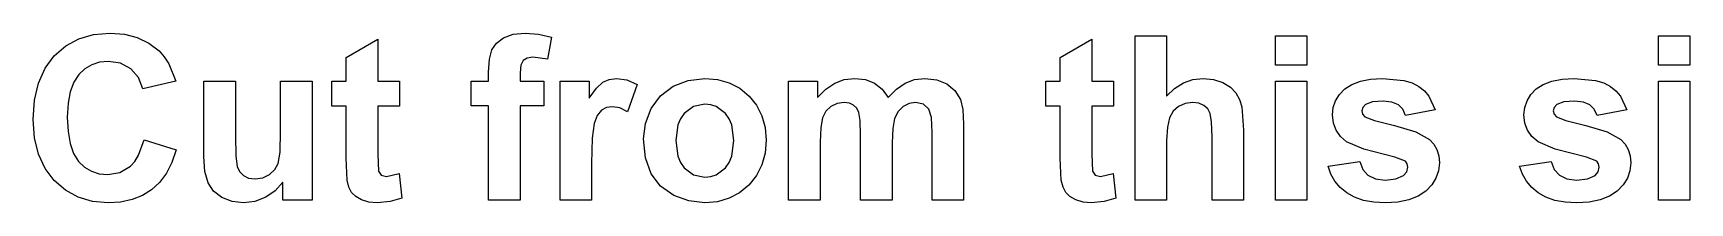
# Model space of a CAD drawing. Header units: metres. Extents: x 298 to 6408, y -126 to 1371.
# Drawn here: x 834.6 to 1231.1, y -80.8 to -40.2 of the extents above; entities that cross this region are included whole.
import ezdxf

# ---------------------------------------------------------------- set-up
doc = ezdxf.new("R2010")
doc.units = ezdxf.units.M

msp = doc.modelspace()

# ---------------------------------------------------------------- linework, layer by layer
at = {"layer": 'Cut from this si'}
for p, q in [((839.63, -45.58), (842.37, -43.21)), ((842.37, -43.21), (845.5, -41.51)), ((845.5, -41.51), (849.03, -40.49)), ((849.03, -40.49), (852.96, -40.15)), ((852.96, -40.15), (856.4, -40.42)), ((856.4, -40.42), (859.5, -41.22)), ((859.5, -41.22), (862.26, -42.55)), ((862.26, -42.55), (864.69, -44.42)), ((909.49, -46), (917.05, -41.6)), ((917.05, -41.6), (917.05, -51.66)), ((944.35, -44.15), (945.44, -42.54)), ((945.44, -42.54), (947.17, -41.27)), ((947.17, -41.27), (949.49, -40.43)), ((949.49, -40.43), (952.36, -40.15)), ((952.36, -40.15), (955.55, -40.39)), ((955.55, -40.39), (958.66, -41.12)), ((958.66, -41.12), (957.65, -46.38)), ((1080.41, -46), (1087.97, -41.6)), ((1087.97, -41.6), (1087.97, -51.66)), ((1098.33, -80.15), (1098.33, -40.82)), ((1098.33, -40.82), (1105.87, -40.82)), ((1105.87, -40.82), (1105.87, -55.28)), ((1131.92, -47.8), (1131.92, -40.82)), ((1131.92, -40.82), (1139.46, -40.82)), ((1139.46, -40.82), (1139.46, -47.8)), ((1223.56, -47.8), (1223.56, -40.82)), ((1223.56, -40.82), (1231.1, -40.82)), ((1231.1, -40.82), (1231.1, -47.8)), ((837.41, -48.57), (839.63, -45.58)), ((850.48, -47.14), (848.6, -47.72)), ((852.56, -46.94), (850.48, -47.14)), ((855.49, -47.38), (852.56, -46.94)), ((857.94, -48.71), (855.49, -47.38)), ((864.69, -44.42), (865.94, -45.82)), ((865.94, -45.82), (867.03, -47.49)), ((867.03, -47.49), (868.71, -51.66)), ((909.49, -51.66), (909.49, -46)), ((943.59, -49.51), (943.78, -46.38)), ((943.78, -46.38), (944.35, -44.15)), ((951.84, -46.71), (951.3, -47.83)), ((952.78, -46.14), (951.84, -46.71)), ((954.18, -45.95), (952.78, -46.14)), ((957.65, -46.38), (954.18, -45.95)), ((1080.41, -51.66), (1080.41, -46)), ((835.83, -52.11), (837.41, -48.57)), ((845.47, -50.08), (844.27, -51.89)), ((846.93, -48.7), (845.47, -50.08)), ((848.6, -47.72), (846.93, -48.7)), ((859.77, -50.8), (857.94, -48.71)), ((860.85, -53.54), (859.77, -50.8)), ((943.59, -51.66), (943.59, -49.51)), ((951.3, -47.83), (951.13, -49.65)), ((951.13, -49.65), (951.13, -51.66)), ((970.91, -51.93), (972.44, -51.25)), ((972.44, -51.25), (974.17, -51.02)), ((974.17, -51.02), (976.7, -51.37)), ((976.7, -51.37), (979.13, -52.44)), ((987.73, -52.87), (991.32, -51.48)), ((991.32, -51.48), (995.31, -51.02)), ((995.31, -51.02), (998.4, -51.28)), ((998.4, -51.28), (1001.19, -52.07)), ((1026.41, -52.15), (1028.72, -51.3)), ((1028.72, -51.3), (1031.21, -51.02)), ((1031.21, -51.02), (1033.76, -51.3)), ((1033.76, -51.3), (1035.96, -52.14)), ((1043.31, -52.14), (1045.55, -51.3)), ((1045.55, -51.3), (1047.95, -51.02)), ((1047.95, -51.02), (1050.84, -51.34)), ((1050.84, -51.34), (1053.26, -52.29)), ((1109.87, -52.08), (1112.14, -51.28)), ((1112.14, -51.28), (1114.59, -51.02)), ((1114.59, -51.02), (1117.06, -51.26)), ((1117.06, -51.26), (1119.28, -51.98)), ((1139.46, -47.8), (1131.92, -47.8)), ((1152.23, -51.65), (1154.69, -51.17)), ((1154.69, -51.17), (1157.56, -51.02)), ((1157.56, -51.02), (1162.66, -51.49)), ((1162.66, -51.49), (1164.65, -52.09)), ((1198.05, -51.65), (1200.52, -51.17)), ((1200.52, -51.17), (1203.39, -51.02)), ((1203.39, -51.02), (1208.48, -51.49)), ((1208.48, -51.49), (1210.47, -52.09)), ((1231.1, -47.8), (1223.56, -47.8)), ((834.88, -56.2), (835.83, -52.11)), ((843.42, -54.19), (842.91, -56.97)), ((844.27, -51.89), (843.42, -54.19)), ((868.71, -51.66), (860.85, -53.54)), ((875.42, -69.69), (875.42, -51.66)), ((875.42, -51.66), (882.96, -51.66)), ((882.96, -51.66), (882.96, -64.75)), ((893.8, -63.68), (893.8, -51.66)), ((893.8, -51.66), (901.33, -51.66)), ((901.33, -51.66), (901.33, -80.15)), ((906.03, -57.67), (906.03, -51.66)), ((906.03, -51.66), (909.49, -51.66)), ((917.05, -51.66), (922.21, -51.66)), ((922.21, -51.66), (922.21, -57.67)), ((939.4, -51.66), (943.59, -51.66)), ((939.4, -57.59), (939.4, -51.66)), ((951.13, -51.66), (956.76, -51.66)), ((956.76, -51.66), (956.76, -57.59)), ((960.68, -80.15), (960.68, -51.66)), ((960.68, -51.66), (967.68, -51.66)), ((967.68, -51.66), (967.68, -55.71)), ((967.68, -55.71), (969.39, -53.33)), ((969.39, -53.33), (970.91, -51.93)), ((979.13, -52.44), (976.8, -59.01)), ((982.49, -58.23), (984.72, -55.14)), ((984.72, -55.14), (987.73, -52.87)), ((1001.19, -52.07), (1003.7, -53.38)), ((1003.7, -53.38), (1005.91, -55.22)), ((1005.91, -55.22), (1007.72, -57.45)), ((1015.38, -51.66), (1022.33, -51.66)), ((1015.38, -80.15), (1015.38, -51.66)), ((1022.33, -51.66), (1022.33, -55.55)), ((1022.33, -55.55), (1024.28, -53.57)), ((1024.28, -53.57), (1026.41, -52.15)), ((1035.96, -52.14), (1037.79, -53.56)), ((1037.79, -53.56), (1039.25, -55.55)), ((1039.25, -55.55), (1041.21, -53.56)), ((1041.21, -53.56), (1043.31, -52.14)), ((1053.26, -52.29), (1055.16, -53.86)), ((1055.16, -53.86), (1056.51, -56.03)), ((1076.95, -57.67), (1076.95, -51.66)), ((1076.95, -51.66), (1080.41, -51.66)), ((1087.97, -51.66), (1093.12, -51.66)), ((1093.12, -51.66), (1093.12, -57.67)), ((1105.87, -55.28), (1107.78, -53.42)), ((1107.78, -53.42), (1109.87, -52.08)), ((1119.28, -51.98), (1121.12, -53.08)), ((1121.12, -53.08), (1122.43, -54.45)), ((1122.43, -54.45), (1123.33, -56.03)), ((1131.92, -80.15), (1131.92, -51.66)), ((1131.92, -51.66), (1139.46, -51.66)), ((1139.46, -51.66), (1139.46, -80.15)), ((1146.3, -56.36), (1147.22, -54.87)), ((1147.22, -54.87), (1148.5, -53.54)), ((1148.5, -53.54), (1150.16, -52.44)), ((1150.16, -52.44), (1152.23, -51.65)), ((1164.65, -52.09), (1166.26, -52.92)), ((1166.26, -52.92), (1167.57, -53.99)), ((1167.57, -53.99), (1168.66, -55.28)), ((1168.66, -55.28), (1170.17, -58.56)), ((1192.13, -56.36), (1193.04, -54.87)), ((1193.04, -54.87), (1194.32, -53.54)), ((1194.32, -53.54), (1195.98, -52.44)), ((1195.98, -52.44), (1198.05, -51.65)), ((1210.47, -52.09), (1212.08, -52.92)), ((1212.08, -52.92), (1213.39, -53.99)), ((1213.39, -53.99), (1214.48, -55.28)), ((1214.48, -55.28), (1216, -58.56)), ((1223.56, -80.15), (1223.56, -51.66)), ((1223.56, -51.66), (1231.1, -51.66)), ((1231.1, -51.66), (1231.1, -80.15)), ((834.56, -60.84), (834.88, -56.2)), ((842.91, -56.97), (842.74, -60.25)), ((909.49, -57.67), (906.03, -57.67)), ((909.49, -70.09), (909.49, -57.67)), ((922.21, -57.67), (917.05, -57.67)), ((917.05, -57.67), (917.05, -69.15)), ((943.59, -57.59), (939.4, -57.59)), ((943.59, -80.15), (943.59, -57.59)), ((956.76, -57.59), (951.13, -57.59)), ((951.13, -57.59), (951.13, -80.15)), ((970.58, -58.65), (969.59, -59.87)), ((971.8, -58), (970.58, -58.65)), ((973.26, -57.78), (971.8, -58)), ((974.96, -58.09), (973.26, -57.78)), ((976.8, -59.01), (974.96, -58.09)), ((981.1, -61.81), (982.49, -58.23)), ((990.37, -59.41), (989.49, -60.67)), ((992.62, -57.72), (990.37, -59.41)), ((995.34, -57.16), (992.62, -57.72)), ((996.75, -57.3), (995.34, -57.16)), ((998.05, -57.72), (996.75, -57.3)), ((1000.29, -59.41), (998.05, -57.72)), ((1001.16, -60.66), (1000.29, -59.41)), ((1007.72, -57.45), (1009.01, -59.97)), ((1024.32, -58.87), (1023.52, -60.43)), ((1025.52, -57.72), (1024.32, -58.87)), ((1027, -57.02), (1025.52, -57.72)), ((1028.66, -56.79), (1027, -57.02)), ((1029.96, -56.93), (1028.66, -56.79)), ((1030.95, -57.38), (1029.96, -56.93)), ((1031.69, -58.12), (1030.95, -57.38)), ((1032.2, -59.17), (1031.69, -58.12)), ((1032.5, -61.12), (1032.2, -59.17)), ((1041.57, -58.94), (1040.76, -60.58)), ((1042.77, -57.75), (1041.57, -58.94)), ((1044.21, -57.03), (1042.77, -57.75)), ((1045.75, -56.79), (1044.21, -57.03)), ((1047.64, -57.19), (1045.75, -56.79)), ((1048.97, -58.39), (1047.64, -57.19)), ((1049.55, -60.38), (1048.97, -58.39)), ((1056.51, -56.03), (1057.09, -58.42)), ((1057.09, -58.42), (1057.28, -61.94)), ((1080.41, -57.67), (1076.95, -57.67)), ((1080.41, -70.09), (1080.41, -57.67)), ((1093.12, -57.67), (1087.97, -57.67)), ((1087.97, -57.67), (1087.97, -69.15)), ((1107.43, -58.84), (1106.55, -60.45)), ((1108.71, -57.7), (1107.43, -58.84)), ((1110.29, -57.01), (1108.71, -57.7)), ((1112.07, -56.79), (1110.29, -57.01)), ((1113.56, -56.96), (1112.07, -56.79)), ((1114.79, -57.5), (1113.56, -56.96)), ((1115.71, -58.33), (1114.79, -57.5)), ((1116.3, -59.41), (1115.71, -58.33)), ((1116.63, -61.44), (1116.3, -59.41)), ((1123.33, -56.03), (1123.88, -57.78)), ((1123.88, -57.78), (1124.27, -63.44)), ((1145.57, -59.76), (1145.76, -57.99)), ((1145.76, -57.99), (1146.3, -56.36)), ((1152.79, -57.95), (1152.57, -58.8)), ((1152.57, -58.8), (1152.76, -59.54)), ((1153.43, -57.27), (1152.79, -57.95)), ((1155.14, -56.64), (1153.43, -57.27)), ((1157.7, -56.44), (1155.14, -56.64)), ((1159.79, -56.66), (1157.7, -56.44)), ((1161.33, -57.32), (1159.79, -56.66)), ((1162.4, -58.4), (1161.33, -57.32)), ((1163.06, -59.87), (1162.4, -58.4)), ((1170.17, -58.56), (1163.06, -59.87)), ((1191.39, -59.76), (1191.58, -57.99)), ((1191.58, -57.99), (1192.13, -56.36)), ((1198.61, -57.95), (1198.4, -58.8)), ((1198.4, -58.8), (1198.58, -59.54)), ((1199.25, -57.27), (1198.61, -57.95)), ((1200.97, -56.64), (1199.25, -57.27)), ((1203.52, -56.44), (1200.97, -56.64)), ((1205.61, -56.66), (1203.52, -56.44)), ((1207.16, -57.32), (1205.61, -56.66)), ((1208.23, -58.4), (1207.16, -57.32)), ((1208.89, -59.87), (1208.23, -58.4)), ((1216, -58.56), (1208.89, -59.87)), ((834.88, -65.23), (834.56, -60.84)), ((842.74, -60.25), (842.91, -63.71)), ((968.85, -61.8), (968.37, -65.33)), ((969.59, -59.87), (968.85, -61.8)), ((980.64, -65.5), (981.1, -61.81)), ((988.87, -62.16), (988.36, -65.91)), ((989.49, -60.67), (988.87, -62.16)), ((1001.79, -62.15), (1001.16, -60.66)), ((1002.29, -65.85), (1001.79, -62.15)), ((1009.01, -59.97), (1009.78, -62.76)), ((1009.78, -62.76), (1010.04, -65.83)), ((1023.07, -62.79), (1022.92, -66.31)), ((1023.52, -60.43), (1023.07, -62.79)), ((1032.6, -64.54), (1032.5, -61.12)), ((1040.29, -62.99), (1040.14, -66.47)), ((1040.76, -60.58), (1040.29, -62.99)), ((1049.74, -63.87), (1049.55, -60.38)), ((1057.28, -61.94), (1057.28, -80.15)), ((1106.04, -62.72), (1105.87, -65.88)), ((1106.55, -60.45), (1106.04, -62.72)), ((1116.73, -65.1), (1116.63, -61.44)), ((1124.27, -63.44), (1124.27, -80.15)), ((1145.78, -61.7), (1145.57, -59.76)), ((1146.42, -63.42), (1145.78, -61.7)), ((1147.47, -64.91), (1146.42, -63.42)), ((1152.76, -59.54), (1153.33, -60.17)), ((1153.33, -60.17), (1155.6, -61.07)), ((1155.6, -61.07), (1160.37, -62.28)), ((1160.37, -62.28), (1165.48, -63.81)), ((1191.61, -61.7), (1191.39, -59.76)), ((1192.24, -63.42), (1191.61, -61.7)), ((1193.3, -64.91), (1192.24, -63.42)), ((1198.58, -59.54), (1199.15, -60.17)), ((1199.15, -60.17), (1201.42, -61.07)), ((1201.42, -61.07), (1206.19, -62.28)), ((1206.19, -62.28), (1211.3, -63.81)), ((835.82, -69.14), (834.88, -65.23)), ((842.91, -63.71), (843.41, -66.63)), ((843.41, -66.63), (844.25, -69.02)), ((859.8, -69.43), (861.12, -65.69)), ((861.12, -65.69), (868.82, -68.13)), ((882.96, -64.75), (883.06, -69.6)), ((893.65, -68.66), (893.8, -63.68)), ((968.37, -65.33), (968.22, -71.35)), ((981.1, -70.04), (980.64, -65.5)), ((988.36, -65.91), (988.87, -69.65)), ((1001.79, -69.64), (1002.29, -65.85)), ((1010.04, -65.83), (1009.78, -68.92)), ((1022.92, -66.31), (1022.92, -80.15)), ((1032.6, -80.15), (1032.6, -64.54)), ((1040.14, -66.47), (1040.14, -80.15)), ((1049.74, -80.15), (1049.74, -63.87)), ((1105.87, -65.88), (1105.87, -80.15)), ((1116.73, -80.15), (1116.73, -65.1)), ((1148.95, -66.17), (1147.47, -64.91)), ((1153.06, -67.93), (1148.95, -66.17)), ((1165.48, -63.81), (1168.78, -65.64)), ((1168.78, -65.64), (1169.81, -66.74)), ((1169.81, -66.74), (1170.55, -68.05)), ((1194.77, -66.17), (1193.3, -64.91)), ((1198.89, -67.93), (1194.77, -66.17)), ((1211.3, -63.81), (1214.6, -65.64)), ((1214.6, -65.64), (1215.63, -66.74)), ((1215.63, -66.74), (1216.37, -68.05)), ((837.4, -72.55), (835.82, -69.14)), ((844.25, -69.02), (845.43, -70.87)), ((845.43, -70.87), (846.87, -72.25)), ((857.85, -72.02), (858.91, -70.87)), ((858.91, -70.87), (859.8, -69.43)), ((867.79, -71.15), (866.46, -73.74)), ((868.82, -68.13), (867.79, -71.15)), ((875.67, -73.28), (875.42, -69.69)), ((883.06, -69.6), (883.37, -72.12)), ((892.43, -72.81), (893.23, -71.37)), ((893.23, -71.37), (893.65, -68.66)), ((909.73, -75.4), (909.49, -70.09)), ((917.05, -69.15), (917.2, -73.22)), ((968.22, -71.35), (968.22, -80.15)), ((982.49, -73.83), (981.1, -70.04)), ((988.87, -69.65), (989.49, -71.15)), ((989.49, -71.15), (990.37, -72.4)), ((1000.29, -72.4), (1001.16, -71.14)), ((1001.16, -71.14), (1001.79, -69.64)), ((1009.78, -68.92), (1009, -71.74)), ((1080.65, -75.4), (1080.41, -70.09)), ((1087.97, -69.15), (1088.12, -73.22)), ((1144.53, -72.02), (1152.09, -70.87)), ((1152.09, -70.87), (1152.82, -72.8)), ((1160.52, -69.85), (1153.06, -67.93)), ((1163.04, -70.84), (1160.52, -69.85)), ((1163.44, -71.48), (1163.04, -70.84)), ((1170.55, -68.05), (1170.99, -69.55)), ((1171.14, -71.25), (1170.93, -73.13)), ((1170.99, -69.55), (1171.14, -71.25)), ((1190.35, -72.02), (1197.91, -70.87)), ((1197.91, -70.87), (1198.64, -72.8)), ((1206.34, -69.85), (1198.89, -67.93)), ((1208.86, -70.84), (1206.34, -69.85)), ((1209.26, -71.48), (1208.86, -70.84)), ((1216.37, -68.05), (1216.81, -69.55)), ((1216.96, -71.25), (1216.76, -73.13)), ((1216.81, -69.55), (1216.96, -71.25)), ((839.6, -75.47), (837.4, -72.55)), ((846.87, -72.25), (848.51, -73.24)), ((848.51, -73.24), (850.35, -73.84)), ((850.35, -73.84), (852.4, -74.04)), ((852.4, -74.04), (855.34, -73.53)), ((855.34, -73.53), (857.85, -72.02)), ((866.46, -73.74), (864.84, -75.93)), ((876.44, -75.99), (875.67, -73.28)), ((883.37, -72.12), (883.96, -73.33)), ((883.96, -73.33), (884.89, -74.26)), ((884.89, -74.26), (886.14, -74.86)), ((886.14, -74.86), (887.68, -75.05)), ((887.68, -75.05), (889.51, -74.79)), ((889.51, -74.79), (891.14, -73.99)), ((891.14, -73.99), (892.43, -72.81)), ((917.2, -73.22), (917.87, -74.17)), ((917.87, -74.17), (919.15, -74.54)), ((919.15, -74.54), (922.18, -73.82)), ((922.18, -73.82), (922.82, -79.67)), ((984.76, -76.84), (982.49, -73.83)), ((990.37, -72.4), (992.62, -74.09)), ((992.62, -74.09), (995.34, -74.65)), ((995.34, -74.65), (996.75, -74.51)), ((996.75, -74.51), (998.05, -74.09)), ((998.05, -74.09), (1000.29, -72.4)), ((1007.69, -74.28), (1005.87, -76.54)), ((1009, -71.74), (1007.69, -74.28)), ((1088.12, -73.22), (1088.79, -74.17)), ((1088.79, -74.17), (1090.07, -74.54)), ((1090.07, -74.54), (1093.1, -73.82)), ((1093.1, -73.82), (1093.74, -79.67)), ((1145.2, -73.94), (1144.53, -72.02)), ((1146.16, -75.65), (1145.2, -73.94)), ((1152.82, -72.8), (1154.05, -74.21)), ((1154.05, -74.21), (1155.82, -75.06)), ((1155.82, -75.06), (1158.18, -75.35)), ((1158.18, -75.35), (1160.74, -75.08)), ((1160.74, -75.08), (1162.58, -74.28)), ((1162.58, -74.28), (1163.33, -73.4)), ((1163.33, -73.4), (1163.57, -72.26)), ((1163.57, -72.26), (1163.44, -71.48)), ((1170.32, -74.89), (1169.3, -76.5)), ((1170.93, -73.13), (1170.32, -74.89)), ((1191.02, -73.94), (1190.35, -72.02)), ((1191.98, -75.65), (1191.02, -73.94)), ((1198.64, -72.8), (1199.87, -74.21)), ((1199.87, -74.21), (1201.64, -75.06)), ((1201.64, -75.06), (1204, -75.35)), ((1204, -75.35), (1206.57, -75.08)), ((1206.57, -75.08), (1208.4, -74.28)), ((1208.4, -74.28), (1209.15, -73.4)), ((1209.15, -73.4), (1209.4, -72.26)), ((1209.4, -72.26), (1209.26, -71.48)), ((1216.14, -74.89), (1215.12, -76.5)), ((1216.76, -73.13), (1216.14, -74.89)), ((842.3, -77.81), (839.6, -75.47)), ((845.34, -79.48), (842.3, -77.81)), ((860.73, -79.06), (858.26, -80.04)), ((862.93, -77.7), (860.73, -79.06)), ((864.84, -75.93), (862.93, -77.7)), ((877.77, -78.02), (876.44, -75.99)), ((879.74, -79.53), (877.77, -78.02)), ((892.53, -77.93), (890.24, -79.48)), ((894.33, -75.89), (892.53, -77.93)), ((894.33, -80.15), (894.33, -75.89)), ((910.14, -77.06), (909.73, -75.4)), ((910.79, -78.34), (910.14, -77.06)), ((911.77, -79.33), (910.79, -78.34)), ((987.89, -79.03), (984.76, -76.84)), ((991.54, -80.35), (987.89, -79.03)), ((1003.65, -78.4), (1001.16, -79.73)), ((1005.87, -76.54), (1003.65, -78.4)), ((1081.06, -77.06), (1080.65, -75.4)), ((1081.71, -78.34), (1081.06, -77.06)), ((1082.69, -79.33), (1081.71, -78.34)), ((1147.42, -77.15), (1146.16, -75.65)), ((1148.97, -78.43), (1147.42, -77.15)), ((1150.82, -79.47), (1148.97, -78.43)), ((1166.03, -79.21), (1163.81, -80.09)), ((1167.87, -77.98), (1166.03, -79.21)), ((1169.3, -76.5), (1167.87, -77.98)), ((1193.24, -77.15), (1191.98, -75.65)), ((1194.79, -78.43), (1193.24, -77.15)), ((1196.64, -79.47), (1194.79, -78.43)), ((1211.86, -79.21), (1209.63, -80.09)), ((1213.69, -77.98), (1211.86, -79.21)), ((1215.12, -76.5), (1213.69, -77.98)), ((848.74, -80.49), (845.34, -79.48)), ((852.48, -80.82), (848.74, -80.49)), ((855.51, -80.63), (852.48, -80.82)), ((858.26, -80.04), (855.51, -80.63)), ((882.17, -80.48), (879.74, -79.53)), ((884.89, -80.8), (882.17, -80.48)), ((887.64, -80.47), (884.89, -80.8)), ((890.24, -79.48), (887.64, -80.47)), ((901.33, -80.15), (894.33, -80.15)), ((913.19, -80.11), (911.77, -79.33)), ((914.93, -80.62), (913.19, -80.11)), ((916.87, -80.8), (914.93, -80.62)), ((920.02, -80.51), (916.87, -80.8)), ((922.82, -79.67), (920.02, -80.51)), ((951.13, -80.15), (943.59, -80.15)), ((968.22, -80.15), (960.68, -80.15)), ((995.36, -80.8), (991.54, -80.35)), ((998.4, -80.53), (995.36, -80.8)), ((1001.16, -79.73), (998.4, -80.53)), ((1022.92, -80.15), (1015.38, -80.15)), ((1040.14, -80.15), (1032.6, -80.15)), ((1057.28, -80.15), (1049.74, -80.15)), ((1084.11, -80.11), (1082.69, -79.33)), ((1085.85, -80.62), (1084.11, -80.11)), ((1087.79, -80.8), (1085.85, -80.62)), ((1090.94, -80.51), (1087.79, -80.8)), ((1093.74, -79.67), (1090.94, -80.51)), ((1105.87, -80.15), (1098.33, -80.15)), ((1124.27, -80.15), (1116.73, -80.15)), ((1139.46, -80.15), (1131.92, -80.15)), ((1152.97, -80.21), (1150.82, -79.47)), ((1155.42, -80.65), (1152.97, -80.21)), ((1158.18, -80.8), (1155.42, -80.65)), ((1161.19, -80.62), (1158.18, -80.8)), ((1163.81, -80.09), (1161.19, -80.62)), ((1198.79, -80.21), (1196.64, -79.47)), ((1201.24, -80.65), (1198.79, -80.21)), ((1204, -80.8), (1201.24, -80.65)), ((1207.01, -80.62), (1204, -80.8)), ((1209.63, -80.09), (1207.01, -80.62)), ((1231.1, -80.15), (1223.56, -80.15))]:
    msp.add_line(p, q, dxfattribs=at)

doc.saveas('drawing.dxf')
